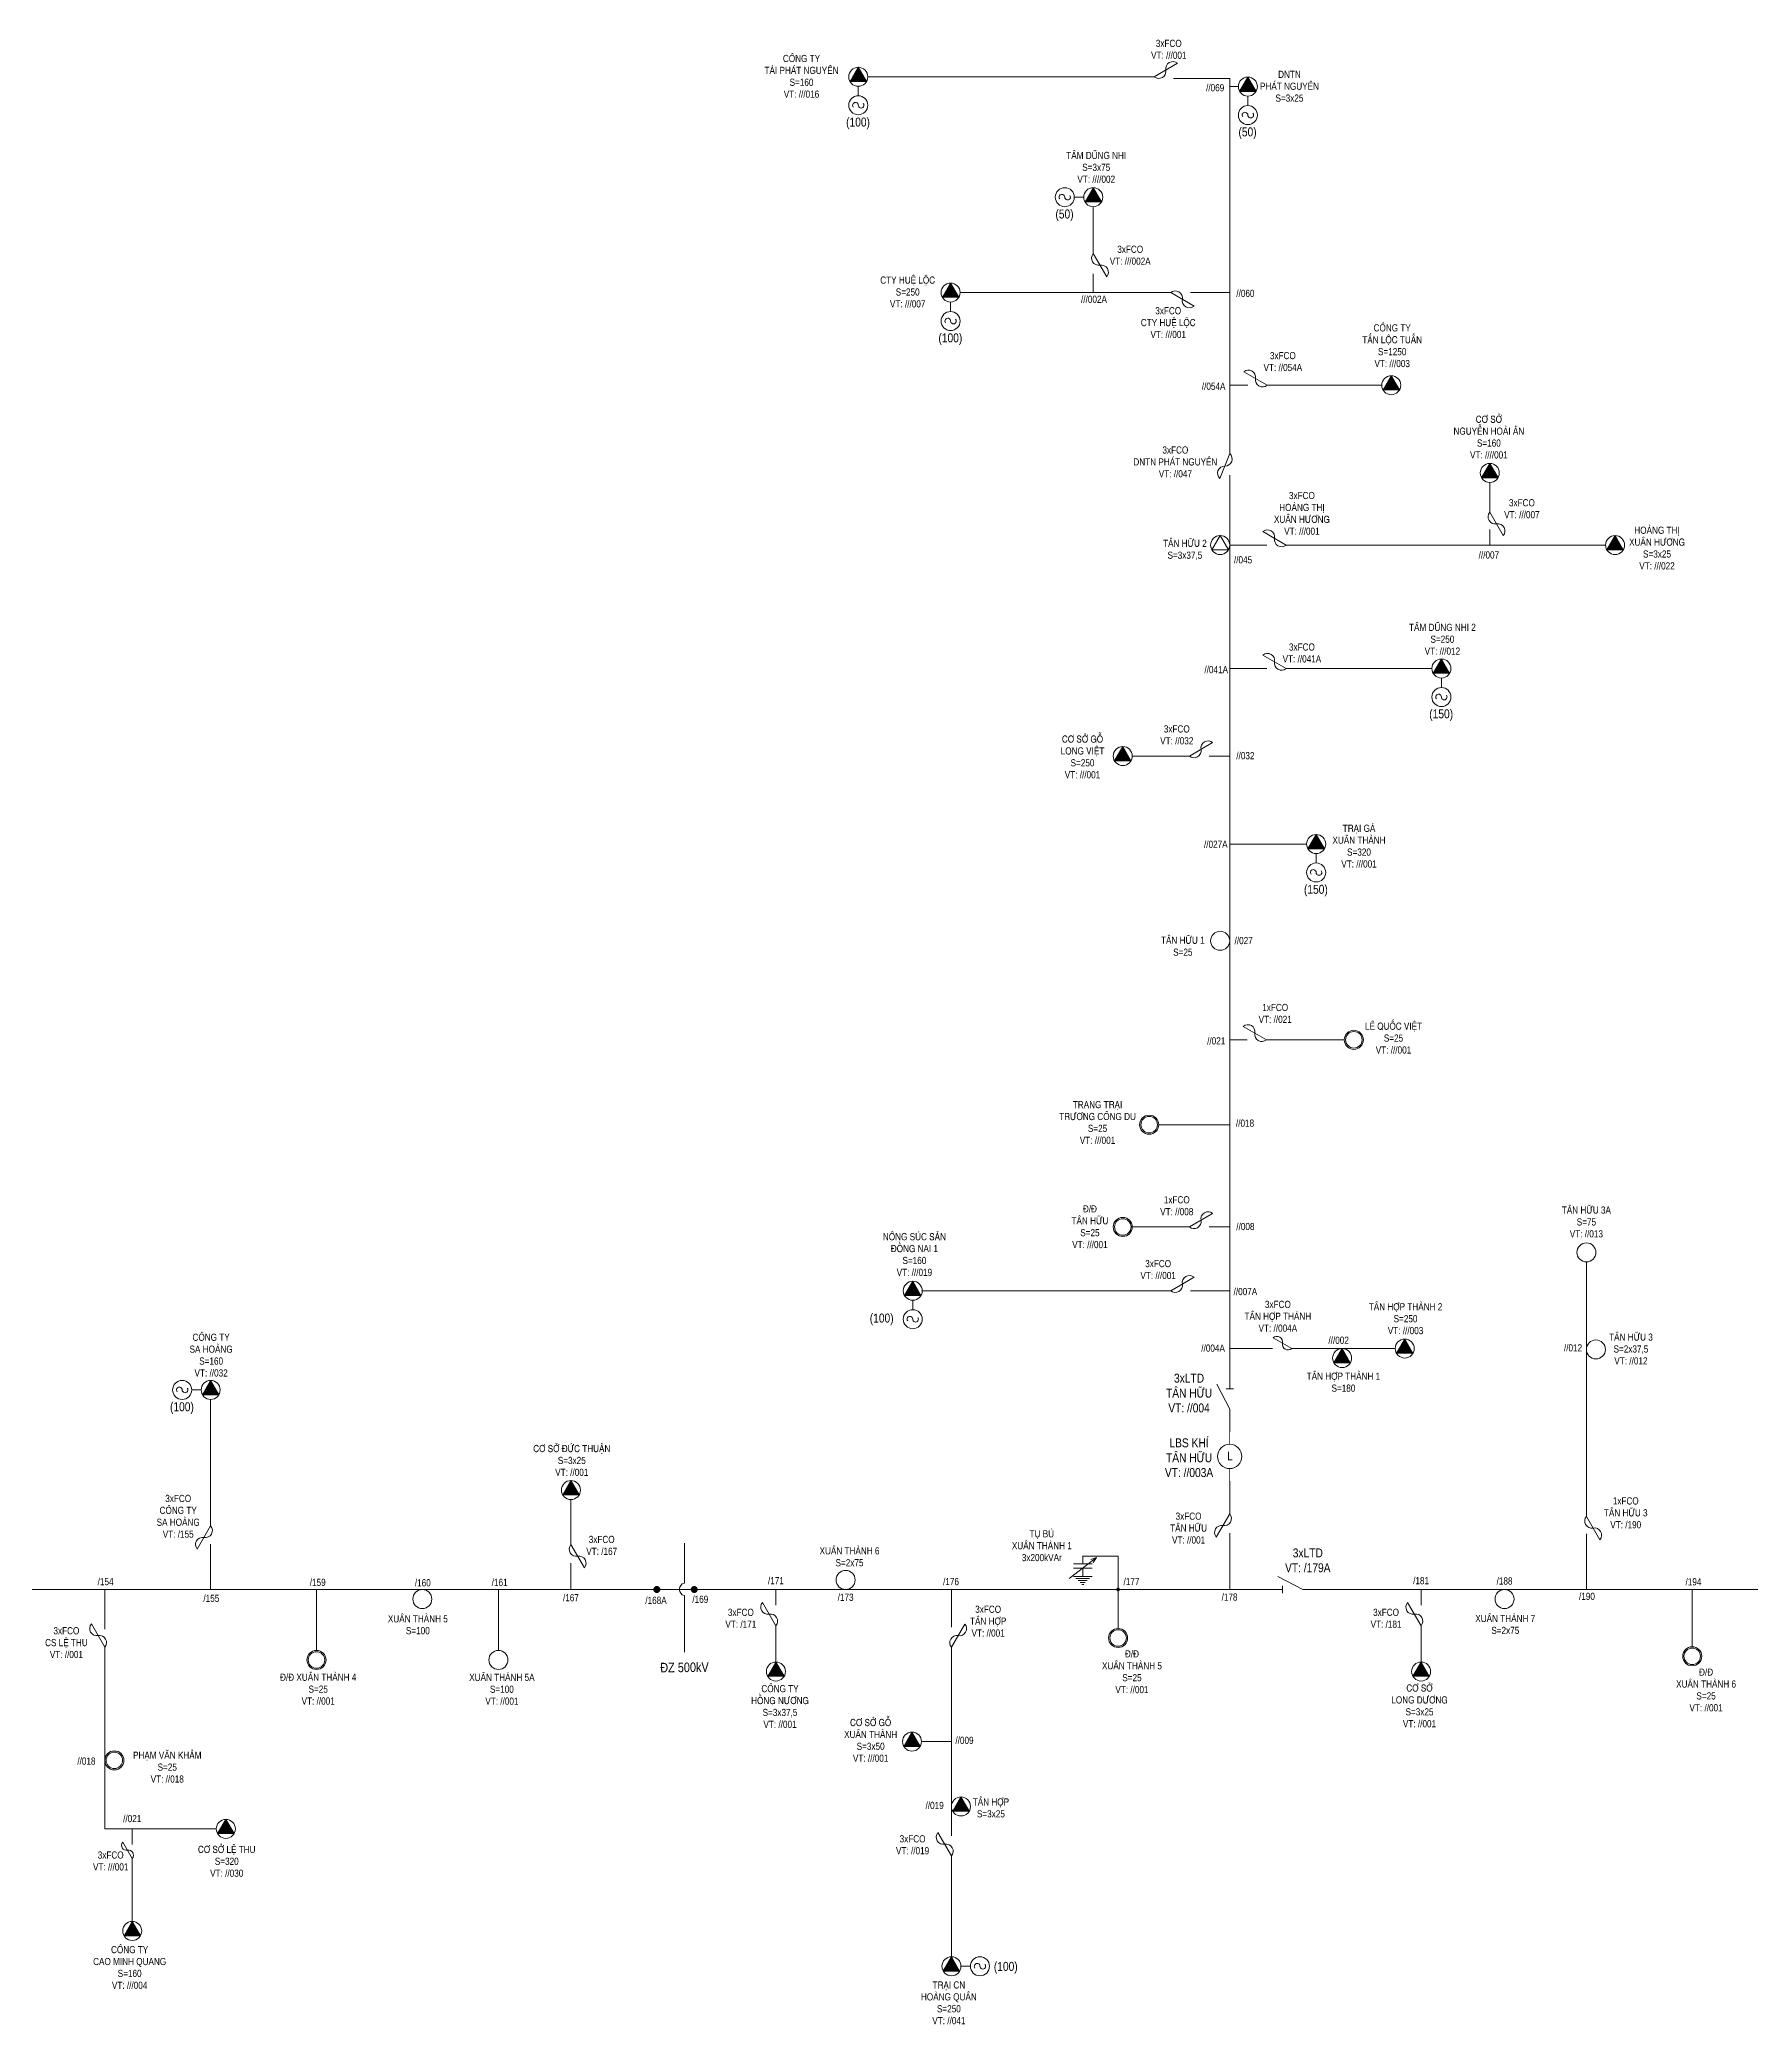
# Model space of a CAD drawing. Header units: inches. Extents: x 3694 to 9715, y -885 to 919.
# Drawn here: x 9014.2 to 9418.3, y 5.6 to 474.6 of the extents above; entities that cross this region are included whole.
import ezdxf

# ---------------------------------------------------------------- set-up
doc = ezdxf.new("R2010")
doc.units = ezdxf.units.IN
doc.header["$LTSCALE"] = 0.2
doc.header["$MEASUREMENT"] = 0
doc.layers.get('0').update_dxf_attribs({"lineweight": 5})
for name, color, linetype, lineweight in [('Day 220kV', 6, 'Continuous', 15), ('Day 22kV', 1, 'Continuous', 13), ('TBA', 5, 'Continuous', 9), ('Text', 7, 'Continuous', 9), ('Thiet bi', 3, 'Continuous', 9), ('Tuyen 473', 5, 'Continuous', 13)]:
    doc.layers.add(name, color=color, linetype=linetype, lineweight=lineweight)
doc.styles.add('V-H-C', font='VHELVCN_0.TTF')

# ---------------------------------------------------------------- blocks, each defined once
blk = doc.blocks.new('TBA 1P')
at = {"color": 0}
blk.add_circle((0, 0.8), 0.8, dxfattribs=at)
blk = doc.blocks.new('FCO')
at = {"color": 0}
blk.add_lwpolyline([(0, 0, 0.707499), (0.8, 0.8, -0.707499), (1.6, 1.6, -5.301682)], format="xyb", dxfattribs=at)
blk.add_lwpolyline([(0, 0), (1.6, 1.6)], dxfattribs=at)
blk = doc.blocks.new('TBA 3P')
at = {"color": 0}
blk.add_lwpolyline([(0, 1.6, 0, 1.39, 0), (0, 0.4, 0, 0, 0)], format="xyseb", dxfattribs=at)
blk.add_lwpolyline([(-0.69, 0.4), (0.69, 0.4), (0, 1.6)], close=True, dxfattribs=at)
blk.add_circle((0, 0.8), 0.8, dxfattribs=at)
blk = doc.blocks.new('ALTD')
at = {"color": 0}
for points in [[(3.38, 1.08), (1.27, 0), (0, 0)], [(2.99, 0.31), (2.99, -0.31)], [(2.99, 0), (4.73, 0)]]:
    blk.add_lwpolyline(points, dxfattribs=at)

msp = doc.modelspace()

# ---------------------------------------------------------------- linework, layer by layer
at = {"layer": 'Day 220kV'}
msp.add_lwpolyline([(9166.52, 119.25), (9166.52, 109.81, 0.817794), (9166.52, 106.9), (9166.52, 93.48)], format="xyb", dxfattribs=at)
at = {"layer": 'Day 22kV'}
msp.add_line((9297.39, 463.48), (9295.35, 463.48), dxfattribs=at)
at = {"layer": 'Day 22kV', "color": 5}
for p, q in [((9257.41, 110.92), (9263.86, 115.88)), ((9263.86, 115.88), (9262.56, 115.43)), ((9263.86, 115.88), (9263.09, 114.73))]:
    msp.add_line(p, q, dxfattribs=at)
at = {"layer": 'TBA', "color": 5}
for p, q in [((9207.61, 463.55), (9207.61, 461.32)), ((9299.64, 461.23), (9299.64, 459)), ((9260.88, 437.35), (9258.64, 437.35)), ((9229.42, 412.56), (9229.42, 410.33)), ((9345.37, 323.71), (9345.37, 321.48)), ((9315.78, 282.24), (9315.78, 280.01)), ((9220.48, 176.67), (9220.48, 174.44)), ((9052.37, 155.48), (9050.14, 155.48)), ((9234.1, 19.28), (9231.87, 19.28))]:
    msp.add_line(p, q, dxfattribs=at)
at = {"layer": 'TBA'}
msp.add_lwpolyline([(9293.1, 357.39), (9291.15, 354.01), (9295.04, 354.01)], close=True, dxfattribs=at)
at = {"layer": 'TBA', "ltscale": 2}
msp.add_circle((9293.1, 355.14), 2.25, dxfattribs=at)
at = {"layer": 'TBA'}
for centre, radius in [((9324.68, 238.22), 2.25), ((9324.68, 238.22), 1.95), ((9276.33, 218.16), 2.25), ((9276.33, 218.16), 1.95), ((9270.09, 194), 2.25), ((9270.09, 194), 1.95), ((9268.99, 96.86), 2.25), ((9268.99, 96.86), 1.95), ((9079.62, 91.67), 2.25), ((9404.62, 92.54), 2.25), ((9404.62, 92.54), 1.95), ((9079.62, 91.67), 1.95), ((9031.87, 67.94), 2.25), ((9031.87, 67.94), 1.95)]:
    msp.add_circle(centre, radius, dxfattribs=at)
at = {"layer": 'TBA', "color": 5}
for centre, start, end in [((9206.94, 459.07), 0, 218.6621), ((9208.28, 459.07), 180, 38.6621), ((9298.97, 456.75), 0, 218.6621), ((9300.31, 456.75), 180, 38.6621), ((9255.73, 437.35), 0, 218.6621), ((9257.07, 437.35), 180, 38.6621), ((9228.75, 408.08), 0, 218.6621), ((9230.09, 408.08), 180, 38.6621), ((9344.71, 319.23), 0, 218.6621), ((9346.04, 319.23), 180, 38.6621), ((9315.11, 277.76), 0, 218.6621), ((9316.44, 277.76), 180, 38.6621), ((9219.81, 172.2), 0, 218.6621), ((9221.15, 172.2), 180, 38.6621), ((9047.22, 155.48), 0, 218.6621), ((9048.56, 155.48), 180, 38.6621), ((9235.68, 19.28), 360, 218.6621), ((9237.01, 19.28), 180, 38.6621)]:
    msp.add_arc(centre, 0.669, start, end, dxfattribs=at)
at = {"layer": 'Thiet bi', "color": 5}
for points in [[(9295.35, 145.58, 0.1, 0.1, 0), (9295.35, 142.64, 0.5, 0.5, 0)], [(9295.35, 136.89, 0.1, 0.1, 0), (9295.35, 133.95, 0.5, 0.5, 0)]]:
    msp.add_lwpolyline(points, format="xyseb", dxfattribs=at)
for points in [[(9262.84, 114.39), (9258.44, 114.39), (9258.44, 114.39)], [(9262.84, 113.4), (9258.44, 113.4), (9258.44, 113.4)], [(9260.64, 113.4), (9260.64, 111.38), (9260.59, 111.38), (9260.59, 111.4)], [(9260.64, 114.39), (9260.64, 116.2), (9260.64, 116.2)], [(9262.84, 111.38), (9258.44, 111.38), (9258.44, 111.38)], [(9262.25, 110.9), (9259.02, 110.9), (9259.02, 110.9)], [(9261.68, 110.42), (9259.59, 110.42), (9259.59, 110.42)], [(9261.22, 109.95), (9260.05, 109.95), (9260.05, 109.95)], [(9260.88, 109.47), (9260.39, 109.47), (9260.39, 109.47)]]:
    msp.add_lwpolyline(points, dxfattribs=at)
at = {"layer": 'Thiet bi', "color": 5, "lineweight": 20, "ltscale": 10}
msp.add_circle((9295.35, 139.76, 1), 2.87, dxfattribs=at)
at = {"layer": 'Tuyen 473'}
for p, q in [((9277.51, 465.8), (9209.86, 465.8)), ((9295.35, 465.41), (9282.04, 465.41)), ((9295.35, 160.65), (9295.35, 371.68)), ((9295.35, 145.58), (9295.35, 147.37)), ((9295.35, 126.19), (9295.35, 133.95)), ((8454.88, 108.32), (9302.94, 108.32)), ((9079.62, 93.92), (9079.62, 108.32)), ((9122.6, 93.92), (9122.6, 108.32)), ((9268.99, 99.1), (9268.99, 108.32)), ((9316.22, 108.32), (9591.74, 108.32)), ((9404.62, 94.79), (9404.62, 108.32)), ((9229.62, 72.38), (9222.54, 72.38))]:
    msp.add_line(p, q, dxfattribs=at)
for points in [[(9295.35, 376.76), (9295.35, 465.41)], [(9263.12, 424.03), (9263.12, 435.1)], [(9263.12, 414.8), (9263.12, 419.26)], [(9281.42, 414.8), (9231.67, 414.8), (9231.67, 414.8)], [(9286.09, 414.8), (9295.35, 414.8)], [(9295.35, 392.91), (9299.66, 392.91)], [(9331.27, 392.91), (9304.2, 392.91)], [(9356.8, 362.89), (9356.8, 369.93)], [(9356.8, 355.14), (9356.8, 358.8)], [(9295.35, 355.14), (9304.16, 355.14)], [(9384.14, 355.14), (9308.7, 355.14)], [(9295.35, 325.95), (9304.16, 325.95)], [(9343.13, 325.95), (9308.7, 325.95)], [(9285.82, 305.27), (9272.34, 305.27), (9272.34, 305.27)], [(9290.49, 305.27), (9295.35, 305.27)], [(9295.35, 284.49), (9313.53, 284.49)], [(9295.35, 238.22), (9299.5, 238.22)], [(9322.43, 238.22), (9304.05, 238.22)], [(9278.58, 218.16), (9295.35, 218.16)], [(9285.82, 194), (9272.34, 194), (9272.34, 194)], [(9290.49, 194), (9295.35, 194)], [(9379.62, 125.6), (9379.62, 185.73)], [(9281.42, 178.92), (9222.73, 178.92), (9222.73, 178.92)], [(9286.09, 178.92), (9295.35, 178.92)], [(9295.35, 165.26), (9305.47, 165.26)], [(9310.02, 165.26), (9334.45, 165.26), (9334.45, 165.26)], [(9054.62, 123.36), (9054.62, 153.23)], [(9139.73, 118.94), (9139.73, 129.57)], [(9054.62, 108.32), (9054.62, 119.06)], [(9295.35, 108.32), (9295.35, 121.64)], [(9379.62, 108.32), (9379.62, 121.51)], [(9139.73, 108.32), (9139.73, 114.54)], [(9268.99, 108.32), (9268.99, 116.2), (9260.64, 116.2)], [(9029.62, 108.32), (9029.62, 98.97)], [(9188.15, 108.32), (9188.15, 104.6)], [(9229.62, 99.39), (9229.62, 108.32)], [(9340.57, 108.32), (9340.57, 104.6)], [(9188.15, 99.75), (9188.15, 91.19)], [(9340.57, 99.75), (9340.57, 91.19)], [(9029.62, 94.68), (9029.62, 51.75), (9055.95, 51.75)], [(9229.62, 50.09), (9229.62, 94.66)], [(9036.09, 51.75), (9036.09, 48.06)], [(9036.09, 44.78), (9036.09, 29.88)], [(9229.62, 21.52), (9229.62, 45.37)]]:
    msp.add_lwpolyline(points, dxfattribs=at)
for points, const_width in [([(9260.64, 116.27, -1), (9260.64, 116.12, -1), (9260.64, 116.27, -2.414214)], 0.146), ([(9160.02, 108.74, 1), (9160.02, 107.9, 1), (9160.02, 108.74, 2.414214)], 0.809), ([(9168.86, 108.74, 1), (9168.86, 107.9, 1), (9168.86, 108.74, 2.414214)], 0.809), ([(9268.99, 108.55, 1), (9268.99, 108.11, 1), (9268.99, 108.55, 2.414214)], 0.425)]:
    msp.add_lwpolyline(points, format="xyb", dxfattribs=dict(at, const_width=const_width))

# ---------------------------------------------------------------- block references
at = {"layer": 'TBA', "xscale": 2.809729812779551, "yscale": 2.809729812779551, "zscale": 2.809729812779032}
for p in [(9207.61, 463.55), (9299.64, 461.23), (9263.12, 435.1), (9229.42, 412.56), (9333.52, 390.66), (9356.8, 369.93), (9386.39, 352.89), (9345.37, 323.71), (9270.09, 303.03), (9315.78, 282.24), (9220.48, 176.67), (9336.7, 163.01), (9321.91, 160.77), (9054.62, 153.23), (9139.73, 129.57), (9188.15, 86.69), (9340.57, 86.69), (9220.3, 70.13), (9231.87, 54.8), (9058.2, 49.5), (9036.09, 25.38), (9229.62, 17.03)]:
    msp.add_blockref('TBA 3P', p, dxfattribs=at)
at = {"layer": 'TBA', "color": 5, "xscale": 2.809729812779551, "yscale": 2.809729812778642, "zscale": 2.809729812779032}
for p in [(9207.61, 456.83), (9299.64, 454.5), (9256.4, 435.1), (9229.42, 405.83), (9345.37, 316.98), (9315.78, 275.52), (9220.48, 169.95), (9047.89, 153.23), (9236.35, 17.03)]:
    msp.add_blockref('TBA 1P', p, dxfattribs=at)
at = {"layer": 'TBA', "xscale": 2.809729812778642, "yscale": 2.809729812779551, "zscale": 2.809729812779032, "rotation": 90}
for p in [(9295.35, 261.62), (9381.87, 187.98), (9384.11, 165.05), (9206.87, 110.57), (9106.87, 106.07), (9362.53, 106.07), (9124.84, 91.67)]:
    msp.add_blockref('TBA 1P', p, dxfattribs=at)
at = {"layer": 'Thiet bi', "color": 5}
for name, p, xscale, yscale, zscale, rotation in [('FCO', (9277.51, 465.8), 2.809729812778497, 2.809729812779551, 2.809729812779032, 345.0000000000044), ('FCO', (9263.12, 424.03), 2.809729812778733, 2.809729812779551, 2.809729812779032, 254.9999999999864), ('FCO', (9281.42, 414.8), -2.809729812778497, 2.809729812779551, 2.809729812779032, 194.9999999999957), ('FCO', (9304.2, 392.91), -2.809729812778732, 2.809729812779551, 2.809729812779032, 15.00000000001354), ('FCO', (9295.35, 376.76), -2.809729812779084, 2.809729812778642, 2.809729812779032, 113.826678748146), ('FCO', (9356.8, 362.89), 2.809729812778733, 2.809729812779551, 2.809729812779032, 254.9999999999864), ('FCO', (9308.7, 355.14), -2.809729812778732, 2.809729812779551, 2.809729812779032, 15.00000000001354), ('FCO', (9308.7, 325.95), -2.809729812778732, 2.809729812779551, 2.809729812779032, 15.00000000001354), ('FCO', (9285.82, 305.27), 2.809729812778497, 2.809729812779551, 2.809729812779032, 345.0000000000044), ('FCO', (9304.05, 238.22), -2.809729812778732, 2.809729812779551, 2.809729812779032, 15.00000000001354), ('FCO', (9285.82, 194), 2.809729812778497, 2.809729812779551, 2.809729812779032, 345.0000000000044), ('FCO', (9281.42, 178.92), 2.809729812778497, 2.809729812779551, 2.809729812779032, 345.0000000000044), ('FCO', (9310.02, 165.26), -2.24778385022329, 2.247783850223641, 2.247783850223226, 15.00000000000666), ('ALTD', (9295.35, 147.37), 2.809729812779551, 2.809729812779551, 2.809729812779032, 90), ('FCO', (9054.62, 123.36), -2.809729812778733, 2.809729812779551, 2.809729812779032, 105.0000000000136), ('FCO', (9295.35, 126.19), -2.809729812778734, 2.809729812779551, 2.809729812779032, 105.0000000000136), ('FCO', (9379.62, 125.6), 2.809729812778733, 2.809729812779551, 2.809729812779032, 254.9999999999864), ('FCO', (9139.73, 118.94), 2.809729812778733, 2.809729812779551, 2.809729812779032, 254.9999999999864), ('FCO', (9188.15, 99.75), 2.809729812778733, 2.809729812779551, 2.809729812779032, 74.99999999998644), ('FCO', (9340.57, 99.75), 2.809729812778733, 2.809729812779551, 2.809729812779032, 74.99999999998644), ('FCO', (9029.62, 94.68), 2.809729812778733, 2.809729812779551, 2.809729812779032, 74.99999999998644), ('FCO', (9229.62, 94.66), -2.809729812778733, 2.809729812779551, 2.809729812779032, 285.0000000000136), ('FCO', (9036.09, 44.78), 1.966810868945687, 1.966810868945686, 1.966810868945322, 74.99999999998543), ('FCO', (9229.62, 45.37), 2.809729812778733, 2.809729812779551, 2.809729812779032, 74.99999999998644)]:
    msp.add_blockref(name, p, dxfattribs=dict(at, xscale=xscale, yscale=yscale, zscale=zscale, rotation=rotation))
at = {"layer": 'Thiet bi', "color": 5, "xscale": -2.809729812779551, "yscale": 2.809729812779551, "zscale": 2.809729812779032}
msp.add_blockref('ALTD', (9316.22, 108.32), dxfattribs=at)

# ---------------------------------------------------------------- texts
at = {"layer": 'Text', "attachment_point": 5, "style": 'V-H-C'}
for s, insert, char_height, width in [('3xFCO\\PVT: ///001', (9280.96, 472.28), 1.686, 22.5445), ('COÂNG TY\\PTAØI PHAÙT NGUYEÂN\\PS=160\\PVT: ///016', (9194.2, 465.9), 1.6858, 22.5445), ('DNTN \\PPHAÙT NGUYEÂN\\PS=3x25', (9309.47, 463.56), 1.6858, 22.5445), ('//069', (9291.92, 463.2), 1.686, 22.5445), ('(100)', (9207.55, 454.78), 2.107, 28.1807), ('(50)', (9299.57, 452.46), 2.107, 28.1807), ('TAÂM DUÕNG NHI\\PS=3x75\\PVT: ////002', (9263.82, 444.39), 1.6858, 22.5445), ('(50)', (9256.33, 433.06), 2.107, 28.1807), ('3xFCO\\PVT: ///002A', (9271.85, 423.62), 1.6858, 22.5445), ('CTY HUEÄ LOÄC\\PS=250\\PVT: ///007', (9219.28, 414.93), 1.6858, 22.5445), ('///002A', (9263.29, 413.21), 1.686, 22.5445), ('//060', (9299.06, 414.6), 1.686, 22.5445), ('3xFCO\\PCTY HUEÄ LOÄC\\PVT: ///001', (9280.83, 407.7), 1.6858, 22.5445), ('(100)', (9229.36, 403.79), 2.107, 28.1807), ('COÂNG TY\\PTAÁN LOÄC TUAÁN\\PS=1250\\PVT: ///003', (9333.74, 402.24), 1.6858, 22.5445), ('3xFCO\\PVT: //054A', (9307.91, 398.49), 1.686, 22.5445), ('//054A', (9291.56, 392.65), 1.686, 22.5445), ('CÔ SÔÛ\\PNGUYEÃN HOAØI AÂN\\PS=160\\PVT: ////001', (9356.58, 380.64), 1.6858, 22.5445), ('3xFCO\\PDNTN PHAÙT NGUYEÂN\\PVT: //047', (9282.52, 374.78), 1.6858, 22.5445), ('3xFCO\\PHOAØNG THÒ\\PXUAÂN HÖÔNG\\PVT: ///001', (9312.41, 362.62), 1.6858, 22.5445), ('3xFCO\\PVT: ///007', (9364.38, 363.72), 1.686, 22.5445), ('TAÂN HÖÕU 2\\PS=3x37,5', (9284.77, 353.99), 1.6858, 22.5445), ('HOAØNG THÒ\\PXUAÂN HÖÔNG\\PS=3x25\\PVT: ///022', (9396.3, 354.42), 1.6858, 22.5445), ('//045', (9298.5, 351.64), 1.686, 22.5445), ('///007', (9356.58, 352.79), 1.686, 22.5445), ('TAÂM DUÕNG NHI 2\\PS=250\\PVT: ///012', (9345.6, 332.87), 1.6858, 22.5445), ('3xFCO\\PVT: //041A', (9312.41, 329.63), 1.686, 22.5445), ('//041A', (9292.17, 325.69), 1.686, 22.5445), ('(150)', (9345.31, 314.94), 2.107, 28.1807), ('CÔ SÔÛ GOÃ\\PLONG VIEÄT\\PS=250\\PVT: ///001', (9260.58, 305.07), 1.686, 22.5445), ('3xFCO\\PVT: //032', (9282.85, 310.27), 1.686, 22.5445), ('//032', (9299.06, 305.36), 1.686, 22.5445), ('TRAÏI GAØ\\PXUAÂN THAØNH\\PS=320\\PVT: ///001', (9325.9, 283.98), 1.6858, 22.5445), ('//027A', (9292.07, 284.42), 1.686, 22.5445), ('(150)', (9315.71, 273.47), 2.107, 28.1807), ('TAÂN HÖÕU 1\\PS=25', (9284.28, 260.33), 1.6858, 22.5445), ('//027', (9298.65, 261.66), 1.686, 22.5445), ('1xFCO\\PVT: //021', (9306.1, 244.45), 1.686, 22.5445), ('LEÂ QUOÁC VIEÄT\\PS=25\\PVT: ///001', (9334.05, 238.62), 1.6858, 22.5445), ('//021', (9292.17, 237.96), 1.686, 22.5445), ('TRANG TRAÏI\\PTRÖÔNG COÂNG DU\\PS=25\\PVT: ///001', (9264.13, 218.68), 1.6858, 22.5445), ('//018', (9298.97, 218.52), 1.686, 22.5445), ('Ñ/Ñ\\PTAÂN HÖÕU\\PS=25\\PVT: ///001', (9262.33, 194.04), 1.686, 22.5445), ('1xFCO\\PVT: //008', (9282.85, 199), 1.686, 22.5445), ('TAÂN HÖÕU 3A\\PS=75\\PVT: //013', (9379.61, 195.17), 1.6858, 22.5445), ('NOÂNG SUÙC SAÛN\\PÑOÀNG NAI 1\\PS=160\\PVT: ///019', (9220.87, 187.47), 1.6858, 22.5445), ('//008', (9299.06, 194.09), 1.686, 22.5445), ('3xFCO\\PVT: ///001', (9278.45, 183.92), 1.686, 22.5445), ('//007A', (9299.06, 178.72), 1.686, 22.5445), ('(100)', (9213.14, 172.15), 2.107, 28.1807), ('3xFCO\\PTAÂN HÔÏP THAØNH\\PVT: //004A', (9306.73, 172.88), 1.6858, 27.5417), ('TAÂN HÔÏP THAØNH 2\\PS=250\\PVT: ///003', (9336.89, 172.31), 1.6858, 22.5445), ('COÂNG TY\\PSA HOAØNG\\PS=160\\PVT: //032', (9054.73, 163.7), 1.686, 22.5445), ('TAÂN HÖÕU 3\\PS=2x37,5\\PVT: //012', (9390.14, 165.15), 1.6858, 22.5445), ('//004A', (9291.43, 165.35), 1.686, 22.5445), ('///002', (9321.09, 167.21), 1.686, 22.5445), ('//012', (9376.46, 165.42), 1.686, 22.5445), ('TAÂN HÔÏP THAØNH 1\\PS=180', (9322.22, 157.3), 1.6858, 22.5445), ('3xLTD\\PTAÂN HÖÕU\\PVT: //004', (9285.75, 154.73), 2.107, 28.6311), ('(100)', (9047.83, 151.19), 2.107, 28.1807), ('CÔ SÔÛ ÑÖÙC THUAÄN\\PS=3x25\\PVT: //001', (9139.93, 138.81), 1.6858, 22.5445), ('LBS KHÍ\\PTAÂN HÖÕU\\PVT: //003A', (9285.75, 139.45), 2.107, 28.6311), ('3xFCO\\PCOÂNG TY\\PSA HOAØNG\\PVT: /155', (9046.95, 125.61), 1.686, 22.5445), ('1xFCO\\PTAÂN HÖÕU 3\\PVT: /190', (9388.91, 126.43), 1.6858, 22.5445), ('TUÏ BUØ \\PXUAÂN THAØNH 1\\P3x200kVAr', (9250.97, 118.66), 1.6858, 22.5445), ('3xFCO\\PTAÂN HÖÕU\\PVT: //001', (9285.64, 122.83), 1.686, 22.5445), ('3xFCO\\PVT: /167', (9147, 118.74), 1.686, 22.5445), ('XUAÂN THAØNH 6\\PS=2x75', (9205.54, 116.04), 1.6858, 22.5445), ('3xLTD\\PVT: /179A', (9313.8, 115.2), 2.107, 28.6311), ('/154', (9029.8, 110.17), 1.686, 22.5445), ('/159', (9079.91, 109.99), 1.686, 22.5445), ('/160', (9104.73, 109.9), 1.686, 22.5445), ('/161', (9122.89, 109.99), 1.686, 22.5445), ('/171', (9188.15, 110.4), 1.686, 22.5445), ('/176', (9229.52, 110.18), 1.686, 22.5445), ('/177', (9272.15, 110.18), 1.686, 22.5445), ('/181', (9340.57, 110.4), 1.686, 22.5445), ('/188', (9360.28, 110.32), 1.686, 22.5445), ('/194', (9404.91, 110.13), 1.686, 22.5445), ('/155', (9054.78, 106.23), 1.686, 22.5445), ('/167', (9139.73, 106.38), 1.686, 22.5445), ('/168A', (9159.82, 105.75), 1.686, 22.5445), ('/169', (9170.29, 106), 1.686, 22.5445), ('3xFCO\\PVT: /171', (9179.87, 101.51), 1.686, 22.5445), ('/173', (9204.62, 106.47), 1.686, 22.5445), ('3xFCO\\PTAÂN HÔÏP\\PVT: //001', (9238.29, 100.83), 1.686, 22.5445), ('/178', (9295.32, 106.52), 1.686, 22.5445), ('3xFCO\\PVT: /181', (9332.29, 101.51), 1.686, 22.5445), ('/190', (9379.75, 106.69), 1.686, 22.5445), ('3xFCO\\PCS LEÄ THU\\PVT: //001', (9020.54, 95.76), 1.686, 22.5445), ('XUAÂN THAØNH 5\\PS=100', (9103.56, 99.98), 1.6858, 22.5445), ('XUAÂN THAØNH 7\\PS=2x75', (9360.45, 100.05), 1.6858, 22.5445), ('Ñ/Ñ\\PXUAÂN THAØNH 5\\PS=25\\PVT: //001', (9272.26, 88.88), 1.6858, 22.5445), ('Ñ/Ñ\\PXUAÂN THAØNH 6\\PS=25\\PVT: //001', (9407.89, 84.57), 1.6858, 22.5445), ('Ñ/Ñ XUAÂN THAØNH 4\\PS=25\\PVT: //001', (9080.02, 84.76), 1.6858, 22.5445), ('XUAÂN THAØNH 5A\\PS=100\\PVT: //001', (9123.42, 84.74), 1.6858, 22.5445), ('COÂNG TY\\PHOÀNG NÖÔNG\\PS=3x37,5\\PVT: //001', (9189.12, 80.66), 1.6858, 22.5445), ('CÔ SÔÛ\\PLONG DÖÔNG\\PS=3x25\\PVT: //001', (9340.19, 80.81), 1.686, 22.5445), ('CÔ SÔÛ GOÃ\\PXUAÂN THAØNH\\PS=3x50\\PVT: ///001', (9210.53, 72.66), 1.6858, 22.5445), ('PHAÏM VAÊN KHAÛM\\PS=25\\PVT: //018', (9044.36, 66.33), 1.6858, 22.5445), ('//009', (9232.7, 72.66), 1.686, 22.5445), ('//018', (9025.27, 67.76), 1.686, 31.6809), ('//019', (9225.65, 57.28), 1.686, 22.5445), ('TAÂN HÔÏP\\PS=3x25', (9238.94, 56.7), 1.686, 22.5445), ('//021', (9036.09, 54.17), 1.686, 22.5445), ('CÔ SÔÛ LEÄ THU\\PS=320\\PVT: //030', (9058.42, 44.08), 1.6858, 22.5445), ('3xFCO\\PVT: //019', (9220.44, 47.99), 1.686, 22.5445), ('3xFCO\\PVT: ///001', (9031.01, 44.16), 1.686, 22.5445), ('COÂNG TY\\PCAO MINH QUANG\\PS=160\\PVT: ///004', (9035.48, 18.99), 1.6858, 22.5445), ('(100)', (9242.45, 18.94, 1), 2.107, 28.1807), ('TRAÏI CN\\PHOAØNG QUAÂN\\PS=250\\PVT: //041', (9229.01, 10.64), 1.6858, 22.5445)]:
    msp.add_mtext(s, dxfattribs=dict(at, insert=insert, char_height=char_height, width=width))
at = {"layer": 'Text', "insert": (9166.55, 89.91), "char_height": 2.248, "width": 63.3625, "attachment_point": 5, "rotation": 0.616, "line_spacing_factor": 1.1, "style": 'V-H-C'}
msp.add_mtext('ÑZ 500kV', dxfattribs=at)
at = {"layer": 'Thiet bi', "color": 5, "insert": (9295.4, 139.87), "char_height": 2.11, "width": 28.1807, "attachment_point": 5, "style": 'V-H-C'}
msp.add_mtext('L', dxfattribs=at)

doc.saveas('drawing.dxf')
